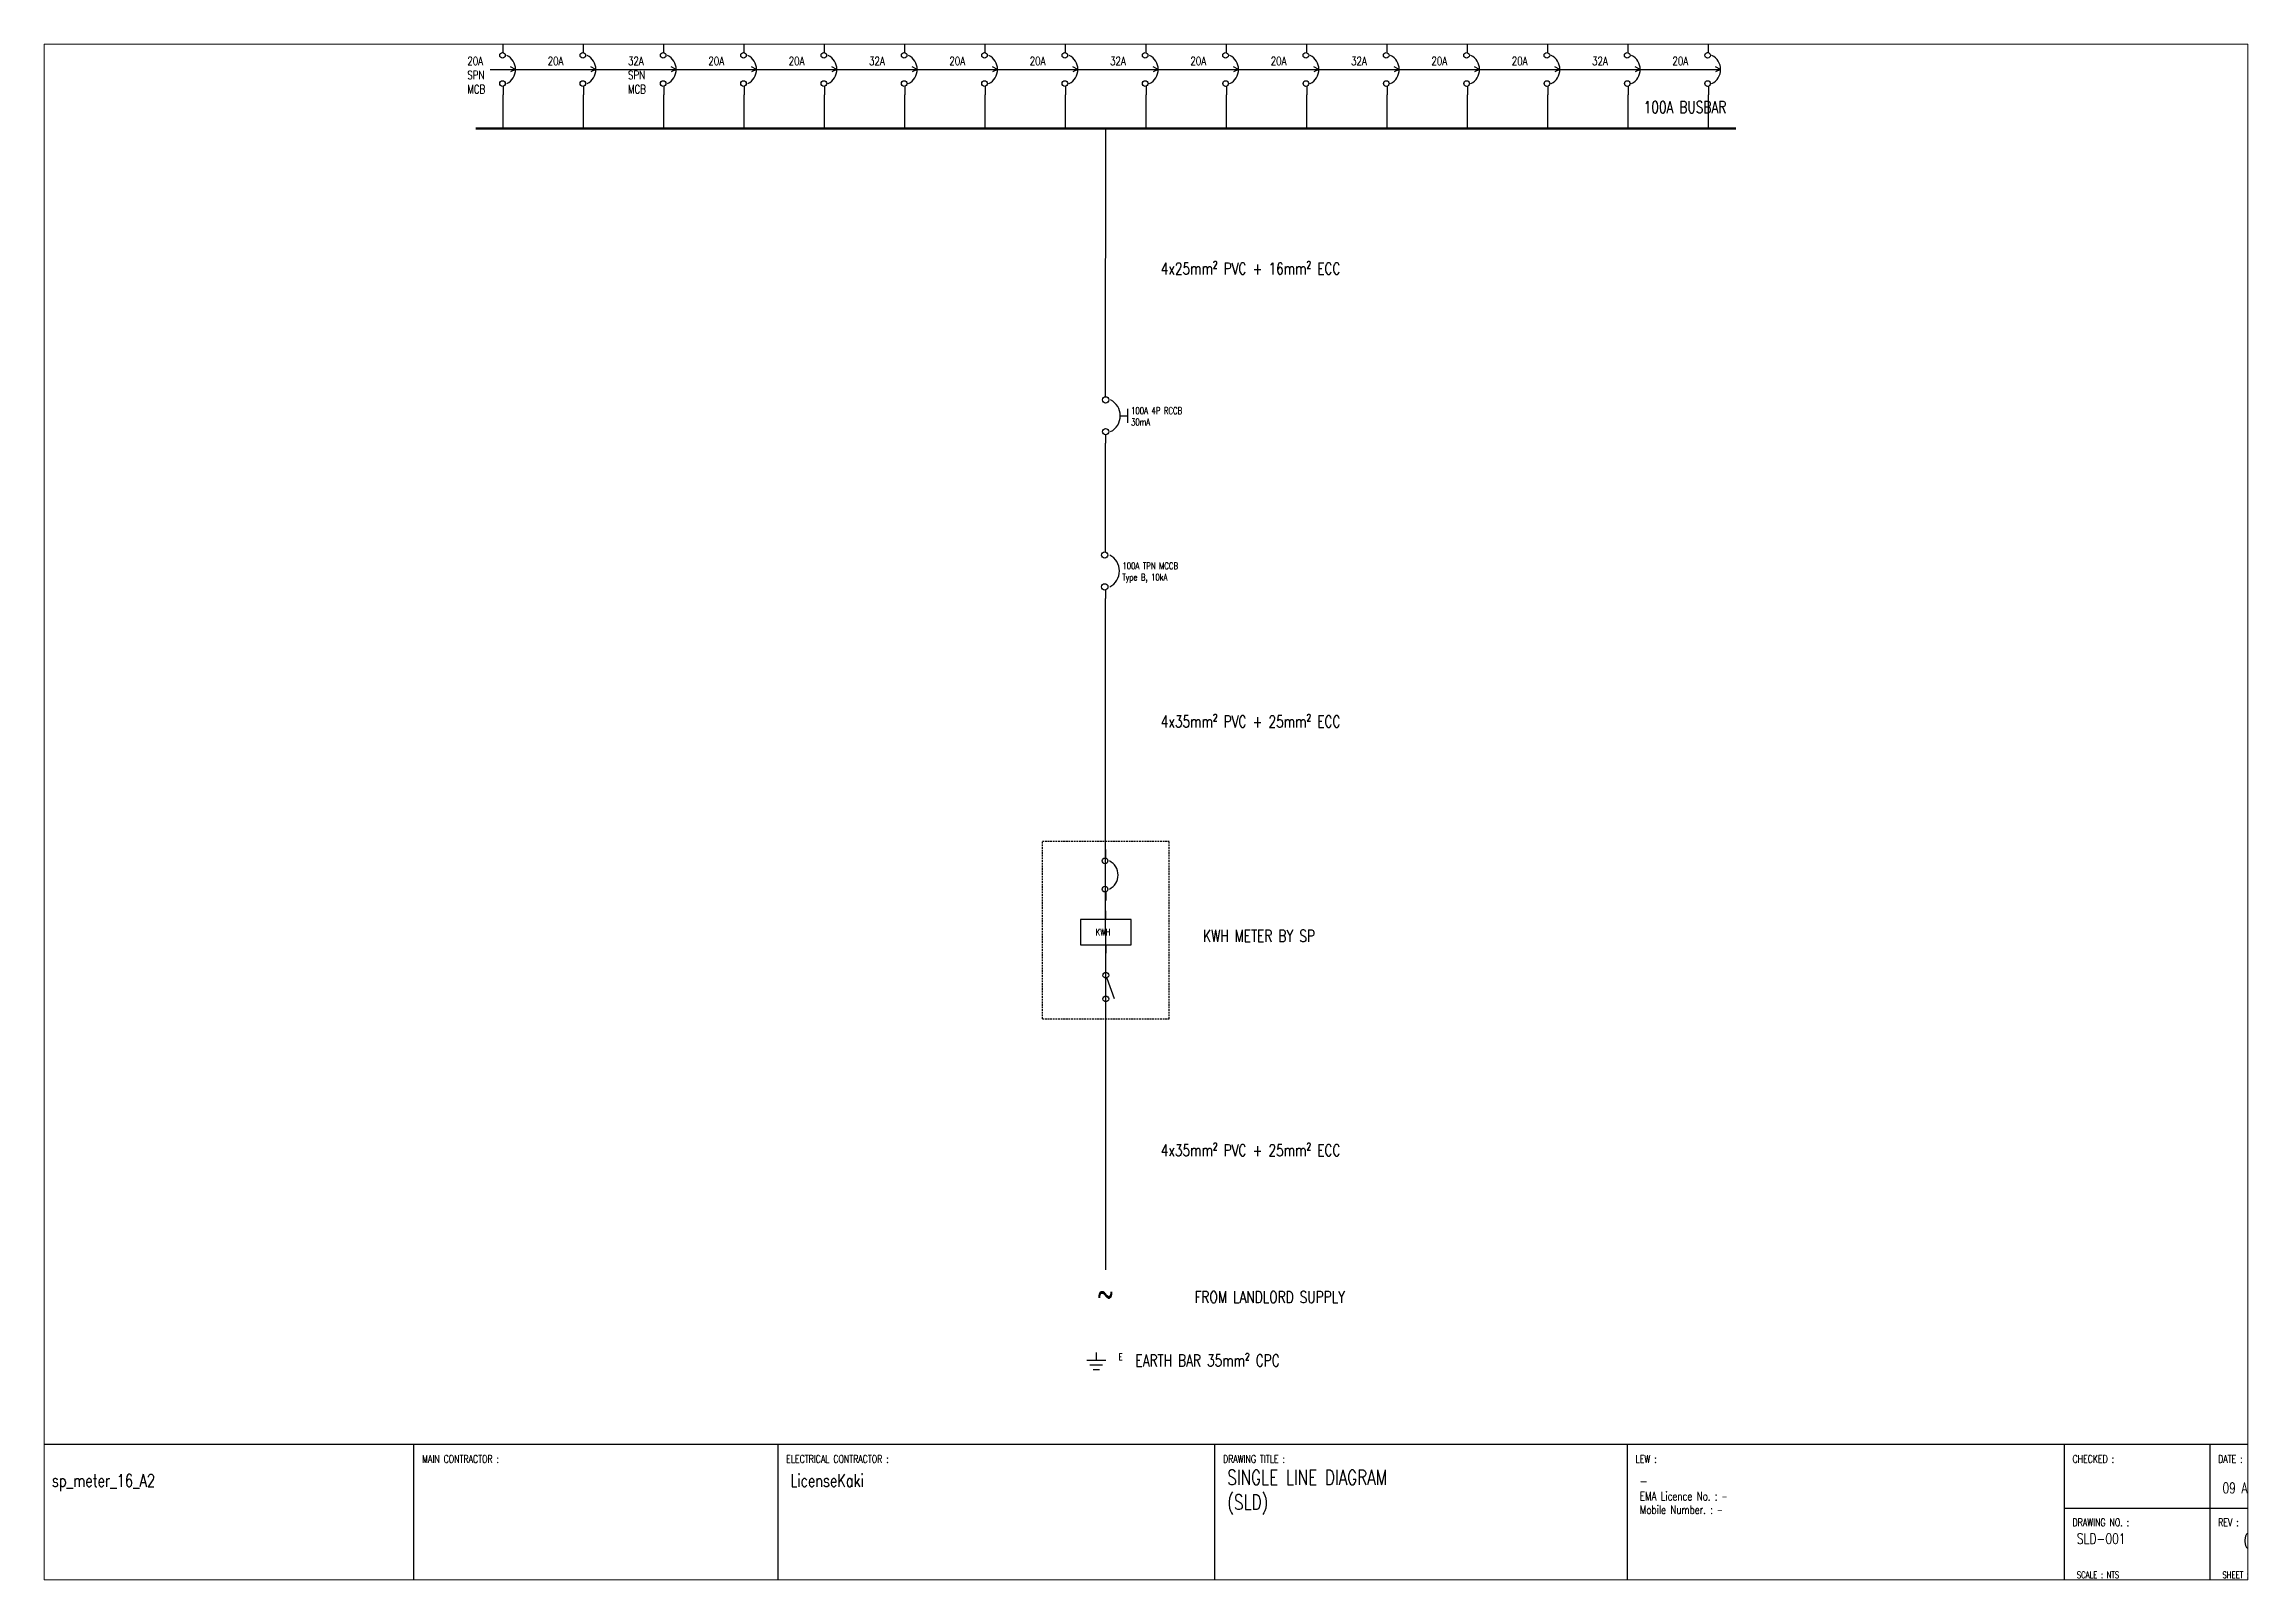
# Paper-space layout 'Layout1' of a CAD drawing. Header units: millimetres. Extents: x 10 to 584, y 10 to 410.
# The model-space entities are those that its viewports show. They can reach past a viewport. Long polylines and large blocks are cut down to what shows.
import ezdxf

# ---------------------------------------------------------------- set-up
doc = ezdxf.new("R2010")
doc.units = ezdxf.units.MM
doc.linetypes.add('DASHED', pattern=[0.75, 0.5, -0.25])
for name, color, linetype, lineweight in [('E-SLD-FRAME', 8, 'Continuous', 25), ('SLD', 2, 'Continuous', 25), ('SLD-LINE', 7, 'Continuous', 25), ('SLD-TXT', 7, 'Continuous', 25), ('TXT', 7, 'Continuous', 25)]:
    doc.layers.add(name, color=color, linetype=linetype, lineweight=lineweight)
doc.styles.add('SLD-TXT', font='romans.shx', dxfattribs={"width": 0.75})

msp = doc.modelspace()

# ---------------------------------------------------------------- linework, layer by layer
at = {"layer": 'E-SLD-FRAME'}
msp.add_lwpolyline([(10, 10), (584, 10), (584, 410), (10, 410)], close=True, dxfattribs=at)
at = {"layer": 'SLD'}
for p, q in [((142.89, 367.2), (148.89, 367.2)), ((148.89, 367.2), (147.69, 367.8)), ((148.89, 367.2), (147.69, 366.6)), ((148.89, 367.2), (167.89, 367.2)), ((167.89, 367.2), (166.69, 367.8)), ((167.89, 367.2), (166.69, 366.6)), ((167.89, 367.2), (205.89, 367.2)), ((180.89, 367.2), (186.89, 367.2)), ((186.89, 367.2), (185.69, 367.8)), ((186.89, 367.2), (185.69, 366.6)), ((186.89, 367.2), (243.89, 367.2)), ((205.89, 367.2), (204.69, 367.8)), ((205.89, 367.2), (204.69, 366.6)), ((205.89, 367.2), (224.89, 367.2)), ((224.89, 367.2), (223.69, 367.8)), ((224.89, 367.2), (223.69, 366.6)), ((224.89, 367.2), (262.89, 367.2)), ((243.89, 367.2), (242.69, 367.8)), ((243.89, 367.2), (242.69, 366.6)), ((243.89, 367.2), (300.89, 367.2)), ((262.89, 367.2), (261.69, 367.8)), ((262.89, 367.2), (261.69, 366.6)), ((262.89, 367.2), (281.89, 367.2)), ((281.89, 367.2), (280.69, 367.8)), ((281.89, 367.2), (280.69, 366.6)), ((281.89, 367.2), (319.89, 367.2)), ((300.89, 367.2), (299.69, 367.8)), ((300.89, 367.2), (299.69, 366.6)), ((300.89, 367.2), (357.89, 367.2)), ((319.89, 367.2), (318.69, 367.8)), ((319.89, 367.2), (318.69, 366.6)), ((319.89, 367.2), (338.89, 367.2)), ((338.89, 367.2), (337.69, 367.8)), ((338.89, 367.2), (337.69, 366.6)), ((338.89, 367.2), (376.89, 367.2)), ((357.89, 367.2), (356.69, 367.8)), ((357.89, 367.2), (356.69, 366.6)), ((357.89, 367.2), (414.89, 367.2)), ((376.89, 367.2), (375.69, 367.8)), ((376.89, 367.2), (375.69, 366.6)), ((376.89, 367.2), (395.89, 367.2)), ((395.89, 367.2), (394.69, 367.8)), ((395.89, 367.2), (394.69, 366.6)), ((395.89, 367.2), (433.89, 367.2)), ((414.89, 367.2), (413.69, 367.8)), ((414.89, 367.2), (413.69, 366.6)), ((433.89, 367.2), (432.69, 367.8)), ((433.89, 367.2), (432.69, 366.6)), ((293.73, 283.66), (293.73, 286.94)), ((291.92, 285.3), (293.73, 285.3)), ((286.25, 63.8), (286.25, 62)), ((284, 62), (288.5, 62)), ((284.75, 60.88), (287.75, 60.88)), ((285.5, 59.75), (287, 59.75))]:
    msp.add_line(p, q, dxfattribs=at)
msp.add_lwpolyline([(282.5, 160.2), (294.5, 160.2), (294.5, 166.2), (282.5, 166.2)], close=True, dxfattribs=at)
msp.add_lwpolyline([(288.73, 152.34), (290.47, 147.49)], dxfattribs=at)
for centre, radius in [((145.81, 370.54), 0.662), ((164.81, 370.54), 0.662), ((183.81, 370.54), 0.662), ((202.81, 370.54), 0.662), ((221.81, 370.54), 0.662), ((240.81, 370.54), 0.662), ((259.81, 370.54), 0.662), ((278.81, 370.54), 0.662), ((297.81, 370.54), 0.662), ((316.81, 370.54), 0.662), ((335.81, 370.54), 0.662), ((354.81, 370.54), 0.662), ((373.81, 370.54), 0.662), ((392.81, 370.54), 0.662), ((411.81, 370.54), 0.662), ((430.81, 370.54), 0.662), ((145.82, 363.86), 0.662), ((164.82, 363.86), 0.662), ((183.82, 363.86), 0.662), ((202.82, 363.86), 0.662), ((221.82, 363.86), 0.662), ((240.82, 363.86), 0.662), ((259.82, 363.86), 0.662), ((278.82, 363.86), 0.662), ((297.82, 363.86), 0.662), ((316.82, 363.86), 0.662), ((335.82, 363.86), 0.662), ((354.82, 363.86), 0.662), ((373.82, 363.86), 0.662), ((392.82, 363.86), 0.662), ((411.82, 363.86), 0.662), ((430.82, 363.86), 0.662), ((288.44, 289.06), 0.745), ((288.46, 281.54), 0.745), ((288.23, 252.36), 0.745), ((288.25, 244.84), 0.745), ((288.31, 180.04), 0.662), ((288.32, 173.36), 0.662), ((288.5, 153), 0.699), ((288.5, 147.4), 0.699)]:
    msp.add_circle(centre, radius, dxfattribs=at)
for centre, radius in [((145.14, 367.2), 3.75), ((164.14, 367.2), 3.75), ((183.14, 367.2), 3.75), ((202.14, 367.2), 3.75), ((221.14, 367.2), 3.75), ((240.14, 367.2), 3.75), ((259.14, 367.2), 3.75), ((278.14, 367.2), 3.75), ((297.14, 367.2), 3.75), ((316.14, 367.2), 3.75), ((335.14, 367.2), 3.75), ((354.14, 367.2), 3.75), ((373.14, 367.2), 3.75), ((392.14, 367.2), 3.75), ((411.14, 367.2), 3.75), ((430.14, 367.2), 3.75), ((287.7, 285.3), 4.22), ((287.49, 248.6), 4.22), ((287.64, 176.7), 3.75)]:
    msp.add_arc(centre, radius, -62.8753, 62.8885, dxfattribs=at)
at = {"layer": 'SLD-LINE'}
for p, q in [((146, 371.2), (146, 373.2)), ((165, 371.2), (165, 373.2)), ((184, 371.2), (184, 373.2)), ((203, 371.2), (203, 373.2)), ((222, 371.2), (222, 373.2)), ((241, 371.2), (241, 373.2)), ((260, 371.2), (260, 373.2)), ((279, 371.2), (279, 373.2)), ((298, 371.2), (298, 373.2)), ((317, 371.2), (317, 373.2)), ((336, 371.2), (336, 373.2)), ((355, 371.2), (355, 373.2)), ((374, 371.2), (374, 373.2)), ((393, 371.2), (393, 373.2)), ((412, 371.2), (412, 373.2)), ((431, 371.2), (431, 373.2)), ((146, 363.2), (146, 361.2)), ((146, 353.2), (146, 361.2)), ((165, 363.2), (165, 361.2)), ((165, 353.2), (165, 361.2)), ((184, 363.2), (184, 361.2)), ((184, 353.2), (184, 361.2)), ((203, 363.2), (203, 361.2)), ((203, 353.2), (203, 361.2)), ((222, 363.2), (222, 361.2)), ((222, 353.2), (222, 361.2)), ((241, 363.2), (241, 361.2)), ((241, 353.2), (241, 361.2)), ((260, 363.2), (260, 361.2)), ((260, 353.2), (260, 361.2)), ((279, 363.2), (279, 361.2)), ((279, 353.2), (279, 361.2)), ((298, 363.2), (298, 361.2)), ((298, 353.2), (298, 361.2)), ((317, 363.2), (317, 361.2)), ((317, 353.2), (317, 361.2)), ((336, 363.2), (336, 361.2)), ((336, 353.2), (336, 361.2)), ((355, 363.2), (355, 361.2)), ((355, 353.2), (355, 361.2)), ((374, 363.2), (374, 361.2)), ((374, 353.2), (374, 361.2)), ((393, 363.2), (393, 361.2)), ((393, 353.2), (393, 361.2)), ((412, 363.2), (412, 361.2)), ((412, 353.2), (412, 361.2)), ((431, 363.2), (431, 361.2)), ((431, 353.2), (431, 361.2)), ((288.45, 291.8), (288.5, 353.2)), ((288.45, 289.8), (288.45, 291.8)), ((288.45, 280.8), (288.45, 278.8)), ((288.45, 255.1), (288.45, 278.8)), ((288.45, 253.1), (288.45, 255.1)), ((288.45, 244.1), (288.45, 242.1)), ((288.5, 83.3), (288.45, 242.1)), ((288.5, 180.7), (288.5, 182.7)), ((288.5, 172.7), (288.5, 170.7)), ((288.5, 166.2), (288.5, 168.2)), ((288.5, 160.2), (288.5, 158.2))]:
    msp.add_line(p, q, dxfattribs=at)
at = {"layer": 'SLD-LINE', "lineweight": 50}
msp.add_line((139.5, 353.2), (437.5, 353.2), dxfattribs=at)
at = {"layer": 'SLD-LINE', "linetype": 'DASHED'}
for p, q in [((273.5, 184.7), (303.5, 184.7)), ((273.5, 142.7), (273.5, 184.7)), ((303.5, 142.7), (303.5, 184.7)), ((273.5, 142.7), (303.5, 142.7))]:
    msp.add_line(p, q, dxfattribs=at)
at = {"layer": 'TXT'}
for p, q in [((124.8, 42), (124.8, 10)), ((210.9, 42), (210.9, 10)), ((314.22, 42), (314.22, 10)), ((411.8, 42), (411.8, 10)), ((515.12, 42), (515.12, 10)), ((549.56, 42), (549.56, 10)), ((515.12, 27), (584, 27))]:
    msp.add_line(p, q, dxfattribs=at)
msp.add_lwpolyline([(10, 10), (584, 10), (584, 42), (10, 42)], close=True, dxfattribs=at)

# ---------------------------------------------------------------- texts
at = {"layer": 'SLD-TXT', "style": 'SLD-TXT'}
for s, insert, char_height, attachment_point in [('20A\\PSPN\\PMCB', (137.5, 370.2), 2, 1), ('20A', (156.5, 370.2), 2, 1), ('32A\\PSPN\\PMCB', (175.5, 370.2), 2, 1), ('20A', (194.5, 370.2), 2, 1), ('20A', (213.5, 370.2), 2, 1), ('32A', (232.5, 370.2), 2, 1), ('20A', (251.5, 370.2), 2, 1), ('20A', (270.5, 370.2), 2, 1), ('32A', (289.5, 370.2), 2, 1), ('20A', (308.5, 370.2), 2, 1), ('20A', (327.5, 370.2), 2, 1), ('32A', (346.5, 370.2), 2, 1), ('20A', (365.5, 370.2), 2, 1), ('20A', (384.5, 370.2), 2, 1), ('32A', (403.5, 370.2), 2, 1), ('20A', (422.5, 370.2), 2, 1), ('100A BUSBAR', (415.7, 359.7), 2.8, 1), ('4x25mm² PVC + 16mm² ECC', (301.5, 321.5), 2.8, 1), ('100A 4P RCCB\\P30mA', (294.46, 287.3), 1.6, 1), ('100A TPN MCCB\\PType B, 10kA', (292.41, 250.6), 1.6, 1), ('4x35mm² PVC + 25mm² ECC', (301.5, 214.4), 2.8, 1), ('KWH', (286.1, 163.2), 1.6, 4), ('KWH METER BY SP', (311.5, 163.7), 2.8, 1), ('4x35mm² PVC + 25mm² ECC', (301.5, 113), 2.8, 1), ('FROM LANDLORD SUPPLY', (309.5, 78.3), 2.8, 1), ('~', (286.5, 80.3), 5, 1), ('E', (291.5, 63.55), 1.6, 1), ('EARTH BAR 35mm² CPC', (295.5, 63.3), 2.8, 1), ('MAIN CONTRACTOR :', (126.8, 39.5), 1.8, 1), ('ELECTRICAL CONTRACTOR :', (212.9, 39.5), 1.8, 1), ('DRAWING TITLE :', (316.22, 39.5), 1.8, 1), ('LEW :', (413.8, 39.5), 1.8, 1), ('CHECKED :', (517.12, 39.5), 1.8, 1), ('DATE :', (551.56, 39.5), 1.8, 1), ('Track B demo — sp_meter_16_A2', (13, 35), 3, 1), ('LicenseKaki', (213.9, 35), 3, 1), ('SINGLE LINE DIAGRAM\\P(SLD)', (317.22, 36), 3.5, 1), ('—', (414.8, 35), 3, 1), ('09 AUG 2026', (552.56, 33), 2.5, 1), ('EMA Licence No. : —', (414.8, 30.8), 2, 1), ('Mobile Number. : —', (414.8, 27.6), 2, 1), ('DRAWING NO. :', (517.12, 24.5), 1.8, 1), ('SLD-001', (518.12, 21), 2.5, 1), ('REV :', (551.56, 24.5), 1.8, 1), ('0', (557.56, 21), 3.5, 1), ('SCALE : NTS', (518.12, 12), 1.6, 1), ('SHEET : 1 OF 1', (552.56, 12), 1.6, 1)]:
    msp.add_mtext(s, dxfattribs=dict(at, insert=insert, char_height=char_height, attachment_point=attachment_point))

psp = doc.layouts.get("Layout1")

# ---------------------------------------------------------------- viewports
at = {"layer": 'VIEWPORTS'}
psp.add_viewport(center=(297, 210), size=(574, 400), view_center_point=(298, 191.6), view_height=363.2, dxfattribs=at)

doc.saveas('drawing.dxf')
